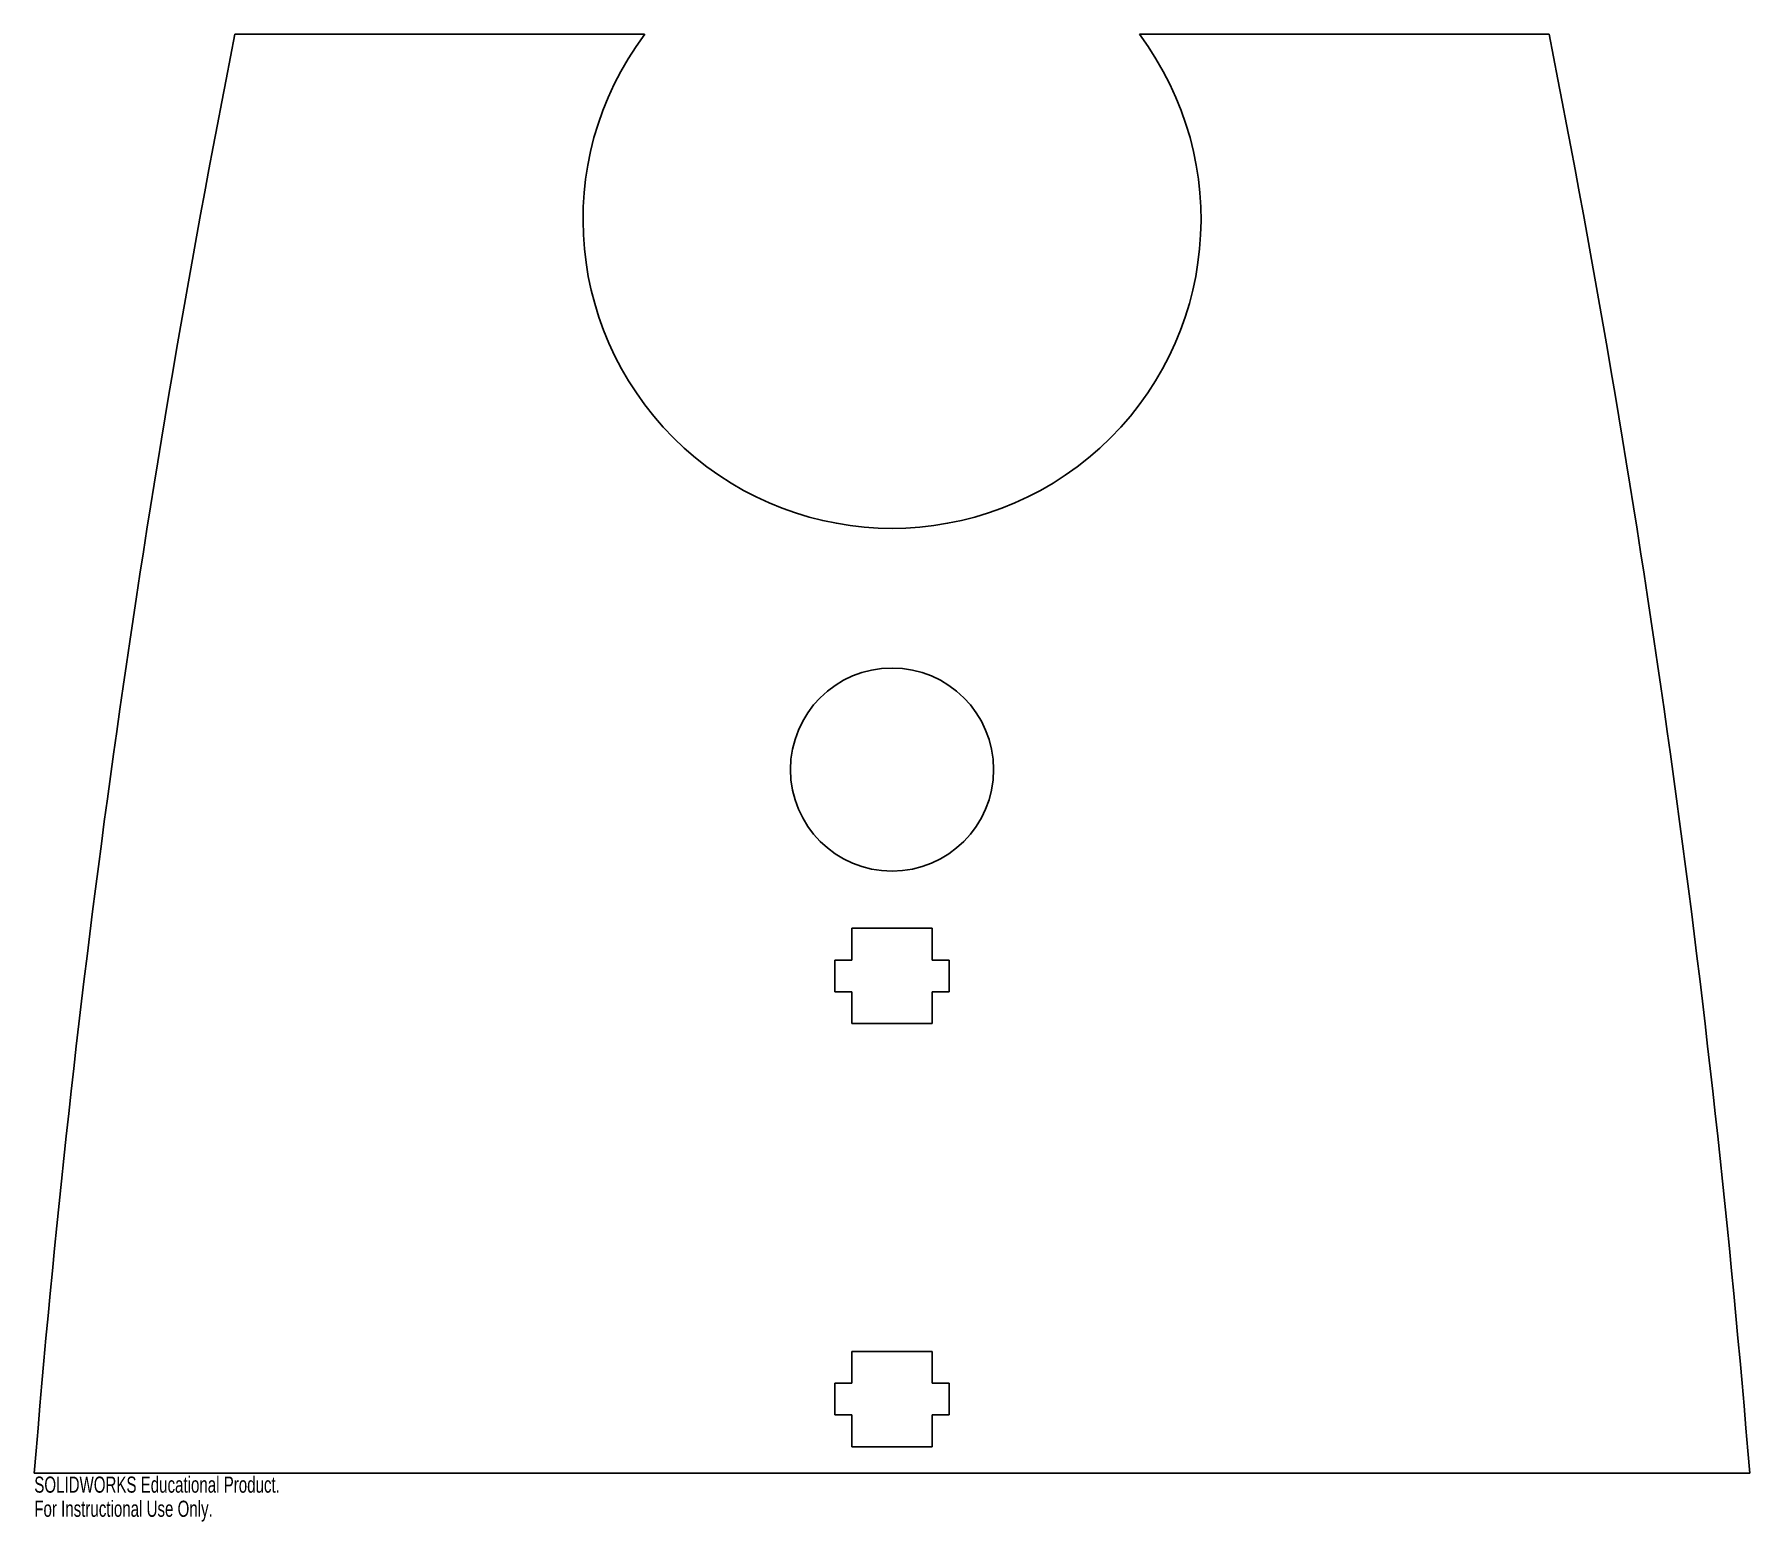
# Model space of a CAD drawing. Header units: inches. Extents: x -11.3 to 9, y -51 to -33.4.
import ezdxf

# ---------------------------------------------------------------- set-up
doc = ezdxf.new("R2010")
doc.units = ezdxf.units.IN
doc.header["$MEASUREMENT"] = 0
doc.styles.add('SLDTEXTSTYLE0', font='TXT', dxfattribs={"width": 0.7})

msp = doc.modelspace()

# ---------------------------------------------------------------- linework, layer by layer
at = {"color": 7, "linetype": 'Continuous', "lineweight": 25}
for p, q in [((-8.915, -33.388), (-4.076, -33.388)), ((1.768, -33.388), (6.607, -33.388)), ((-1.629, -43.95), (-1.629, -44.325)), ((-0.679, -43.95), (-1.629, -43.95)), ((-0.679, -44.325), (-0.679, -43.95)), ((-1.829, -44.325), (-1.829, -44.7)), ((-1.629, -44.325), (-1.829, -44.325)), ((-0.679, -44.325), (-0.479, -44.325)), ((-0.479, -44.325), (-0.479, -44.7)), ((-1.629, -44.7), (-1.829, -44.7)), ((-1.629, -44.7), (-1.629, -45.075)), ((-0.679, -44.7), (-0.479, -44.7)), ((-0.679, -45.075), (-0.679, -44.7)), ((-1.629, -45.075), (-0.679, -45.075)), ((-1.629, -48.95), (-1.629, -49.325)), ((-0.679, -48.95), (-1.629, -48.95)), ((-0.679, -49.325), (-0.679, -48.95)), ((-1.829, -49.325), (-1.829, -49.7)), ((-1.629, -49.325), (-1.829, -49.325)), ((-0.679, -49.325), (-0.479, -49.325)), ((-0.479, -49.325), (-0.479, -49.7)), ((-1.629, -49.7), (-1.829, -49.7)), ((-1.629, -49.7), (-1.629, -50.075)), ((-0.679, -49.7), (-0.479, -49.7)), ((-0.679, -50.075), (-0.679, -49.7)), ((-1.629, -50.075), (-0.679, -50.075)), ((8.977, -50.388), (-11.286, -50.388))]:
    msp.add_line(p, q, dxfattribs=at)
msp.add_circle((-1.154, -42.075), 1.2, dxfattribs=at)
msp.add_arc((-1.154, -35.575), 3.65, 143.1791, 36.8209, dxfattribs=at)
for points in [[(-8.915, -33.388), (-10.041, -39.063), (-10.825, -44.722), (-11.286, -50.388)], [(8.977, -50.388), (8.516, -44.722), (7.732, -39.063), (6.607, -33.388)]]:
    msp.add_open_spline(points, degree=3, dxfattribs=at)

# ---------------------------------------------------------------- texts
at = {"color": 7, "linetype": 'Continuous', "char_height": 0.1903, "attachment_point": 1, "style": 'SLDTEXTSTYLE0'}
for s, insert in [('SOLIDWORKS Educational Product.', (-11.286, -50.428)), ('For Instructional Use Only.', (-11.286, -50.713))]:
    msp.add_mtext(s, dxfattribs=dict(at, insert=insert))

doc.saveas('drawing.dxf')
